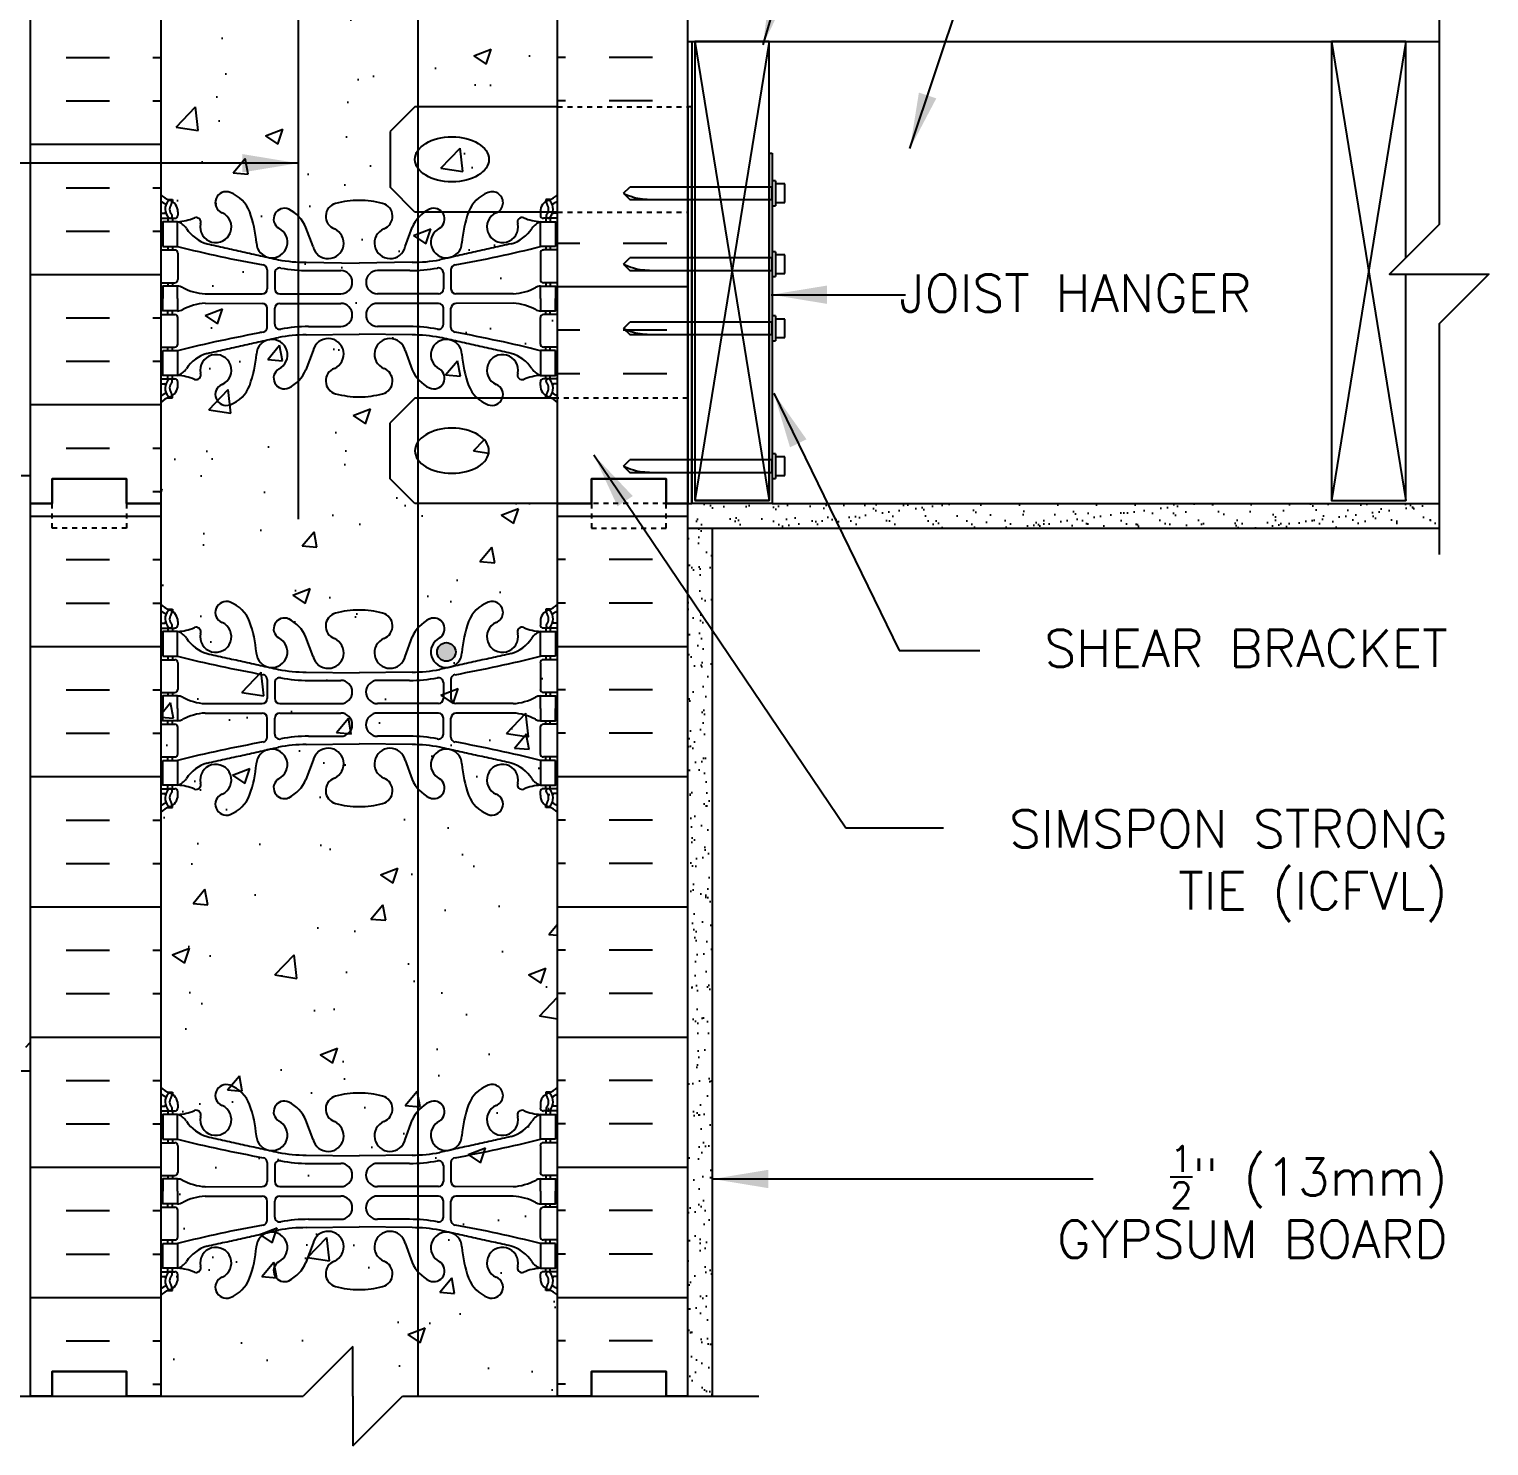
# Model space of a CAD drawing. Header units: inches. Extents: x 97.3 to 143.9, y -25.4 to 48.
# Drawn here: x 114.47 to 143.9, y 0.97 to 29.53 of the extents above; entities that cross this region are included whole.
import ezdxf
from ezdxf.enums import TextEntityAlignment as Align

# ---------------------------------------------------------------- set-up
doc = ezdxf.new("R2010")
doc.units = ezdxf.units.IN
doc.header["$LTSCALE"] = 0.5
doc.header["$MEASUREMENT"] = 0
doc.linetypes.add('DASHED2', pattern=[0.375, 0.25, -0.125])
doc.linetypes.add('HIDDEN2', pattern=[0.1875, 0.125, -0.0625])
for name, color, linetype in [('HATCH', 12, 'Continuous'), ('line25', 2, 'Continuous'), ('LINE3', 3, 'Continuous'), ('LINE50', 5, 'Continuous'), ('LINE9', 9, 'Continuous'), ('TEXT', 4, 'Continuous'), ('Web_Edge', 9, 'Continuous')]:
    doc.layers.add(name, color=color, linetype=linetype)
doc.styles.add('DIM', font='romans.shx', dxfattribs={"width": 0.7})
doc.styles.add('ROMANS', font='romans.shx', dxfattribs={"height": 1.125})
doc.dimstyles.new('ext_12', dxfattribs={"dimscale": 12, "dimtxt": 0.09375, "dimasz": 0.09375, "dimexe": 0.09375, "dimexo": 0.0625, "dimgap": 0.0625, "dimtad": 1, "dimdec": 1, "dimzin": 3, "dimdsep": 46, "dimlunit": 4, "dimtxsty": 'DIM', "dimcen": 0.09, "dimdle": 0.09375, "dimclrt": 4, "dimadec": 0, "dimazin": 0, "dimtfac": 1, "dimtdec": 1, "dimtmove": 2, "dimatfit": 3, "dimfxl": 0, "dimfrac": 2, "dimtolj": 1, "dimtzin": 0, "dimarcsym": 0})
pattern_1 = [(37.5, (70.44727, 0.71097), (-0.0157483, 0.481706), [0, -0.38, 0, -0.425, 0, -0.40625]), (7.5, (70.4473, 0.71097), (0.442444, 0.7055365), [0, -0.205, 0, -0.3425, 0, -0.13125]), (327.5, (70.13977, 0.71097), (0.7785355, 0.0014148), [0, -0.125, 0, -0.45, 0, -0.5875]), (317.5, (70.1398, 0.71097), (0.7515317, 0.219419), [0, -0.0625, 0, -0.295, 0, -0.3375])]

# ---------------------------------------------------------------- blocks, each defined once
blk = doc.blocks.new('8 web')
at = {"layer": 'Web_Edge'}
for p, q in [((-3.854, 6.868), (-3.764, 6.868)), ((-3.764, 6.868), (-3.764, 6.827)), ((3.854, 6.868), (3.764, 6.868)), ((3.764, 6.868), (3.764, 6.827)), ((-4, 6.589), (-3.922, 6.589)), ((-4, 6.489), (-3.716, 6.489)), ((-3.854, 6.489), (-3.854, 6.419)), ((-3.764, 6.489), (-3.764, 6.419)), ((-3.654, 6.619), (-3.654, 6.552)), ((3.654, 6.619), (3.654, 6.552)), ((4, 6.489), (3.716, 6.489)), ((3.764, 6.489), (3.764, 6.419)), ((3.854, 6.489), (3.854, 6.419)), ((4, 6.589), (3.922, 6.589)), ((-0.929, 5.917), (-1.071, 6.304)), ((0.929, 5.917), (1.071, 6.304)), ((-3.854, 5.919), (-3.854, 5.849)), ((-3.764, 5.919), (-3.764, 5.849)), ((3.764, 5.919), (3.764, 5.849)), ((3.854, 5.919), (3.854, 5.849)), ((-4, 5.849), (-3.716, 5.849)), ((-3.654, 5.787), (-3.654, 5.252)), ((-1.067, 5.601), (0, 5.586)), ((1.067, 5.601), (0, 5.586)), ((3.654, 5.787), (3.654, 5.252)), ((4, 5.849), (3.716, 5.849)), ((-1.852, 5.45), (-1.852, 5.065)), ((-1.699, 5.387), (-1.699, 5.065)), ((-1.019, 5.433), (-0.372, 5.433)), ((1.019, 5.433), (0.372, 5.433)), ((1.699, 5.387), (1.699, 5.065)), ((1.852, 5.45), (1.852, 5.065)), ((-4, 5.189), (-3.716, 5.189)), ((-3.854, 5.189), (-3.854, 5.119)), ((-3.764, 5.189), (-3.764, 5.119)), ((4, 5.189), (3.716, 5.189)), ((3.764, 5.189), (3.764, 5.119)), ((3.854, 5.189), (3.854, 5.119)), ((-3.106, 4.964), (-1.952, 4.965)), ((-3.106, 4.775), (-1.952, 4.774)), ((-1.599, 4.965), (-0.372, 4.965)), ((-1.599, 4.774), (-0.372, 4.774)), ((1.599, 4.965), (0.372, 4.965)), ((1.599, 4.774), (0.372, 4.774)), ((3.106, 4.964), (1.952, 4.965)), ((3.106, 4.775), (1.952, 4.774)), ((-4, 4.549), (-3.716, 4.549)), ((-3.854, 4.549), (-3.854, 4.619)), ((-3.764, 4.549), (-3.764, 4.619)), ((-3.654, 3.952), (-3.654, 4.487)), ((-1.852, 4.289), (-1.852, 4.674)), ((-1.699, 4.351), (-1.699, 4.674)), ((1.699, 4.351), (1.699, 4.674)), ((1.852, 4.289), (1.852, 4.674)), ((3.654, 3.952), (3.654, 4.487)), ((4, 4.549), (3.716, 4.549)), ((3.764, 4.549), (3.764, 4.619)), ((3.854, 4.549), (3.854, 4.619)), ((-1.067, 4.138), (0, 4.153)), ((-1.019, 4.305), (-0.372, 4.305)), ((1.067, 4.138), (0, 4.153)), ((1.019, 4.305), (0.372, 4.305)), ((-4, 3.889), (-3.716, 3.889)), ((-3.854, 3.819), (-3.854, 3.889)), ((-3.764, 3.819), (-3.764, 3.889)), ((4, 3.889), (3.716, 3.889)), ((3.764, 3.819), (3.764, 3.889)), ((3.854, 3.819), (3.854, 3.889)), ((-0.929, 3.822), (-1.071, 3.435)), ((0.929, 3.822), (1.071, 3.435)), ((-4, 3.249), (-3.716, 3.249)), ((-3.854, 3.249), (-3.854, 3.319)), ((-3.764, 3.249), (-3.764, 3.319)), ((4, 3.249), (3.716, 3.249)), ((3.764, 3.249), (3.764, 3.319)), ((3.854, 3.249), (3.854, 3.319)), ((-4, 3.149), (-3.922, 3.149)), ((-3.654, 3.119), (-3.654, 3.187)), ((3.654, 3.119), (3.654, 3.187)), ((4, 3.149), (3.922, 3.149)), ((-3.854, 2.871), (-3.764, 2.871)), ((-3.764, 2.871), (-3.764, 2.912)), ((3.764, 2.871), (3.764, 2.912)), ((3.854, 2.871), (3.764, 2.871)), ((-3.854, -2.871), (-3.764, -2.871)), ((-3.764, -2.871), (-3.764, -2.912)), ((3.854, -2.871), (3.764, -2.871)), ((3.764, -2.871), (3.764, -2.912)), ((-4, -3.149), (-3.922, -3.149)), ((-3.654, -3.119), (-3.654, -3.187)), ((3.654, -3.119), (3.654, -3.187)), ((4, -3.149), (3.922, -3.149)), ((-4, -3.249), (-3.716, -3.249)), ((-3.854, -3.249), (-3.854, -3.319)), ((-3.764, -3.249), (-3.764, -3.319)), ((-0.929, -3.822), (-1.071, -3.435)), ((0.929, -3.822), (1.071, -3.435)), ((4, -3.249), (3.716, -3.249)), ((3.764, -3.249), (3.764, -3.319)), ((3.854, -3.249), (3.854, -3.319)), ((-3.854, -3.819), (-3.854, -3.889)), ((-3.764, -3.819), (-3.764, -3.889)), ((3.764, -3.819), (3.764, -3.889)), ((3.854, -3.819), (3.854, -3.889)), ((-4, -3.889), (-3.716, -3.889)), ((-3.654, -3.952), (-3.654, -4.487)), ((3.654, -3.952), (3.654, -4.487)), ((4, -3.889), (3.716, -3.889)), ((-1.852, -4.289), (-1.852, -4.674)), ((-1.699, -4.351), (-1.699, -4.674)), ((-1.067, -4.138), (0, -4.153)), ((-1.019, -4.305), (-0.372, -4.305)), ((1.067, -4.138), (0, -4.153)), ((1.019, -4.305), (0.372, -4.305)), ((1.699, -4.351), (1.699, -4.674)), ((1.852, -4.289), (1.852, -4.674)), ((-4, -4.549), (-3.716, -4.549)), ((-3.854, -4.549), (-3.854, -4.619)), ((-3.764, -4.549), (-3.764, -4.619)), ((4, -4.549), (3.716, -4.549)), ((3.764, -4.549), (3.764, -4.619)), ((3.854, -4.549), (3.854, -4.619)), ((-3.106, -4.775), (-1.952, -4.774)), ((-3.106, -4.964), (-1.952, -4.965)), ((-1.599, -4.774), (-0.372, -4.774)), ((-1.599, -4.965), (-0.372, -4.965)), ((1.599, -4.774), (0.372, -4.774)), ((1.599, -4.965), (0.372, -4.965)), ((3.106, -4.775), (1.952, -4.774)), ((3.106, -4.964), (1.952, -4.965)), ((-4, -5.189), (-3.716, -5.189)), ((-3.854, -5.189), (-3.854, -5.119)), ((-3.764, -5.189), (-3.764, -5.119)), ((-3.654, -5.787), (-3.654, -5.252)), ((-1.852, -5.45), (-1.852, -5.065)), ((-1.699, -5.387), (-1.699, -5.065)), ((1.699, -5.387), (1.699, -5.065)), ((1.852, -5.45), (1.852, -5.065)), ((3.654, -5.787), (3.654, -5.252)), ((4, -5.189), (3.716, -5.189)), ((3.764, -5.189), (3.764, -5.119)), ((3.854, -5.189), (3.854, -5.119)), ((-1.067, -5.601), (0, -5.586)), ((-1.019, -5.433), (-0.372, -5.433)), ((1.067, -5.601), (0, -5.586)), ((1.019, -5.433), (0.372, -5.433)), ((-4, -5.849), (-3.716, -5.849)), ((-3.854, -5.919), (-3.854, -5.849)), ((-3.764, -5.919), (-3.764, -5.849)), ((4, -5.849), (3.716, -5.849)), ((3.764, -5.919), (3.764, -5.849)), ((3.854, -5.919), (3.854, -5.849)), ((-0.929, -5.917), (-1.071, -6.304)), ((0.929, -5.917), (1.071, -6.304)), ((-3.854, -6.489), (-3.854, -6.419)), ((-3.764, -6.489), (-3.764, -6.419)), ((3.764, -6.489), (3.764, -6.419)), ((3.854, -6.489), (3.854, -6.419)), ((-4, -6.489), (-3.716, -6.489)), ((-4, -6.589), (-3.922, -6.589)), ((-3.654, -6.619), (-3.654, -6.552)), ((3.654, -6.619), (3.654, -6.552)), ((4, -6.489), (3.716, -6.489)), ((4, -6.589), (3.922, -6.589)), ((-3.854, -6.868), (-3.764, -6.868)), ((-3.764, -6.868), (-3.764, -6.827)), ((3.764, -6.868), (3.764, -6.827)), ((3.854, -6.868), (3.764, -6.868))]:
    blk.add_line(p, q, dxfattribs=at)
for points in [[(-3.959, 5.919), (-3.659, 5.919), (-3.659, 6.419), (-3.959, 6.419)], [(3.959, 5.919), (3.659, 5.919), (3.659, 6.419), (3.959, 6.419)], [(-3.959, 3.819), (-3.659, 3.819), (-3.659, 3.319), (-3.959, 3.319)], [(3.959, 3.819), (3.659, 3.819), (3.659, 3.319), (3.959, 3.319)], [(-3.959, -3.819), (-3.659, -3.819), (-3.659, -3.319), (-3.959, -3.319)], [(3.959, -3.819), (3.659, -3.819), (3.659, -3.319), (3.959, -3.319)], [(-3.959, -5.919), (-3.659, -5.919), (-3.659, -6.419), (-3.959, -6.419)], [(3.959, -5.919), (3.659, -5.919), (3.659, -6.419), (3.959, -6.419)]]:
    blk.add_lwpolyline(points, close=True, dxfattribs=at)
for points in [[(-3.659, 4.869), (-3.659, 5.119), (-3.959, 5.119), (-3.959, 4.869)], [(3.659, 4.869), (3.659, 5.119), (3.959, 5.119), (3.959, 4.869)], [(-3.659, 4.869), (-3.659, 4.619), (-3.959, 4.619), (-3.959, 4.869)], [(3.659, 4.869), (3.659, 4.619), (3.959, 4.619), (3.959, 4.869)], [(-3.659, -4.869), (-3.659, -4.619), (-3.959, -4.619), (-3.959, -4.869)], [(3.659, -4.869), (3.659, -4.619), (3.959, -4.619), (3.959, -4.869)], [(-3.659, -4.869), (-3.659, -5.119), (-3.959, -5.119), (-3.959, -4.869)], [(3.659, -4.869), (3.659, -5.119), (3.959, -5.119), (3.959, -4.869)]]:
    blk.add_lwpolyline(points, dxfattribs=at)
for centre, radius, start, end in [((-3.654, 7.327), 0.5, 226.2109, 250.5288), ((-3.654, 7.327), 0.6, 234.7832, 245.0748), ((-3.66, 6.674), 0.25, 140.1145, 222.4609), ((-3.916, 6.764), 0.021, 343.464, 63.9957), ((-3.818, 6.805), 0.045, 321.448, 139.1879), ((-3.904, 6.619), 0.25, 0, 70.5288), ((-3.66, 6.674), 0.16, 140.0001, 222.4609), ((-2.681, 6.804), 0.22, 68.1963, 248.1963), ((-2.839, 6.375), 0.677, 21.1239, 69.3197), ((-0.406, 6.529), 0.268, 104.7892, 250.0338), ((-0.012, 5.096), 1.754, 89.6229, 105.2918), ((0.012, 5.096), 1.754, 74.7082, 90.3771), ((0.406, 6.529), 0.268, 289.9662, 75.2108), ((2.839, 6.375), 0.677, 110.6803, 158.8761), ((2.681, 6.804), 0.22, 291.8037, 111.8037), ((3.904, 6.619), 0.25, 109.4712, 180), ((3.818, 6.805), 0.045, 40.8121, 218.552), ((3.66, 6.674), 0.16, 317.5391, 39.9999), ((3.654, 7.327), 0.5, 289.4712, 313.7891), ((3.66, 6.674), 0.25, 317.5391, 39.8855), ((3.916, 6.764), 0.021, 116.0043, 196.536), ((3.654, 7.327), 0.6, 294.9252, 305.2168), ((-3.922, 6.609), 0.0196, 269.4032, 15.4901), ((-3.812, 6.536), 0.045, 222.4609, 42.4609), ((-3.716, 6.552), 0.0625, 270, 0), ((-3.714, 7.415), 0.997, 273.1538, 293.1467), ((-3.288, 6.408), 0.0968, 340.1551, 110.4331), ((-2.89, 6.313), 0.314, 168.5886, 66.1916), ((-4.43, 5.81), 2.365, 4.3895, 20.0015), ((-1.507, 6.473), 0.217, 65.5264, 238.537), ((-1.758, 6.003), 0.75, 23.6938, 62.9705), ((1.758, 6.003), 0.75, 117.0295, 156.3062), ((1.507, 6.473), 0.217, 301.463, 114.4736), ((4.43, 5.81), 2.365, 159.9985, 175.6105), ((2.89, 6.313), 0.314, 113.8084, 11.4114), ((3.288, 6.408), 0.0968, 69.5669, 199.8449), ((3.714, 7.415), 0.997, 246.8533, 266.8462), ((3.716, 6.552), 0.0625, 180, 270), ((3.812, 6.536), 0.045, 137.5391, 317.5391), ((3.922, 6.609), 0.0196, 164.5099, 270.5968), ((-3.781, 6.077), 0.364, 34.9775, 70.3387), ((-2.858, 6.688), 0.743, 212.7919, 253.8107), ((-1.759, 6.006), 0.314, 182.7357, 63.9348), ((-0.624, 5.99), 0.314, 193.4146, 66.1916), ((0.624, 5.99), 0.314, 113.8084, 346.5854), ((1.759, 6.006), 0.314, 116.0652, 357.2643), ((2.858, 6.688), 0.743, 286.1893, 327.2081), ((3.781, 6.077), 0.364, 109.6613, 145.0225), ((3.15, 33.34), 28.253, 256.0552, 259.6343), ((-3.15, 33.34), 28.253, 280.3657, 283.9448), ((-3.716, 5.787), 0.0625, 0, 90), ((-1.072, 8.585), 2.984, 259.2546, 270.0995), ((1.072, 8.585), 2.984, 269.9005, 280.7454), ((3.716, 5.787), 0.0625, 90, 180), ((-1.952, 5.45), 0.1, 360, 79.6343), ((-1.599, 5.387), 0.1, 79.2546, 180), ((-1.024, 8.417), 2.984, 259.2546, 270.0995), ((-0.372, 5.199), 0.234, 270, 90), ((0.372, 5.199), 0.234, 90, 270), ((1.024, 8.417), 2.984, 269.9005, 280.7454), ((1.599, 5.387), 0.1, 0, 100.7454), ((1.952, 5.45), 0.1, 100.3657, 180), ((-3.716, 5.252), 0.0625, 270, 0), ((-3.663, 4.901), 0.219, 60.4937, 88.92), ((-3.021, 6.121), 1.16, 242.5844, 265.8032), ((-1.952, 5.065), 0.1, 270.0388, 360), ((-1.599, 5.065), 0.1, 180, 270), ((1.599, 5.065), 0.1, 270, 0), ((1.952, 5.065), 0.1, 180, 269.9612), ((3.021, 6.121), 1.16, 274.1968, 297.4156), ((3.663, 4.901), 0.219, 91.08, 119.5063), ((3.716, 5.252), 0.0625, 180, 270), ((-3.021, 3.618), 1.16, 94.1968, 117.4156), ((-1.952, 4.674), 0.1, 0, 89.9612), ((-1.599, 4.674), 0.1, 90, 180), ((-0.372, 4.54), 0.234, 270, 90), ((0.372, 4.54), 0.234, 90, 270), ((1.599, 4.674), 0.1, 0, 90), ((1.952, 4.674), 0.1, 90.0388, 180), ((3.021, 3.618), 1.16, 62.5844, 85.8032), ((-3.716, 4.487), 0.0625, 0, 90), ((-3.663, 4.838), 0.219, 271.08, 299.5063), ((3.663, 4.838), 0.219, 240.4937, 268.92), ((3.716, 4.487), 0.0625, 90, 180), ((3.15, -23.601), 28.253, 100.3657, 103.9448), ((-1.952, 4.289), 0.1, 280.3657, 0), ((-1.599, 4.351), 0.1, 180, 280.7454), ((-1.072, 1.154), 2.984, 89.9005, 100.7454), ((-1.024, 1.322), 2.984, 89.9005, 100.7454), ((1.024, 1.322), 2.984, 79.2546, 90.0995), ((1.072, 1.154), 2.984, 79.2546, 90.0995), ((1.599, 4.351), 0.1, 259.2546, 0), ((1.952, 4.289), 0.1, 180, 259.6343), ((-3.15, -23.601), 28.253, 76.0552, 79.6343), ((-3.716, 3.952), 0.0625, 270, 0), ((-1.759, 3.733), 0.314, 296.0652, 177.2643), ((-0.624, 3.749), 0.314, 293.8084, 166.5854), ((0.624, 3.749), 0.314, 13.4146, 246.1916), ((1.759, 3.733), 0.314, 2.7357, 243.9348), ((3.716, 3.952), 0.0625, 180, 270), ((-2.858, 3.051), 0.743, 106.1893, 147.2081), ((-2.89, 3.426), 0.314, 293.8084, 191.4114), ((-4.43, 3.929), 2.365, 339.9985, 355.6105), ((4.43, 3.929), 2.365, 184.3895, 200.0015), ((2.89, 3.426), 0.314, 348.5886, 246.1916), ((2.858, 3.051), 0.743, 32.7919, 73.8107), ((-3.812, 3.203), 0.045, 317.5391, 137.5391), ((-3.716, 3.187), 0.0625, 360, 90), ((-3.781, 3.662), 0.364, 289.6613, 325.0225), ((-3.714, 2.324), 0.997, 66.8533, 86.8462), ((-3.288, 3.331), 0.0968, 249.5669, 19.8449), ((-1.507, 3.266), 0.217, 121.463, 294.4736), ((-1.758, 3.736), 0.75, 297.0295, 336.3062), ((-0.406, 3.21), 0.268, 109.9662, 255.2108), ((0.406, 3.21), 0.268, 284.7892, 70.0338), ((1.758, 3.736), 0.75, 203.6938, 242.9705), ((1.507, 3.266), 0.217, 245.5264, 58.537), ((3.288, 3.331), 0.0968, 160.1551, 290.4331), ((3.714, 2.324), 0.997, 93.1538, 113.1467), ((3.781, 3.662), 0.364, 214.9775, 250.3387), ((3.716, 3.187), 0.0625, 90, 180), ((3.812, 3.203), 0.045, 42.4609, 222.4609), ((-3.654, 2.412), 0.6, 114.9252, 125.2168), ((-3.922, 3.13), 0.0196, 344.5099, 90.5968), ((-3.66, 3.065), 0.25, 137.5391, 219.8855), ((-3.916, 2.975), 0.021, 296.0043, 16.536), ((-3.818, 2.934), 0.045, 220.8121, 38.552), ((-3.904, 3.119), 0.25, 289.4712, 360), ((-3.66, 3.065), 0.16, 137.5391, 219.9999), ((-2.681, 2.935), 0.22, 111.8037, 291.8037), ((-2.839, 3.364), 0.677, 290.6803, 338.8761), ((-0.012, 4.643), 1.754, 254.7082, 270.3771), ((0.012, 4.643), 1.754, 269.6229, 285.2918), ((2.839, 3.364), 0.677, 201.1239, 249.3197), ((2.681, 2.935), 0.22, 248.1963, 68.1963), ((3.904, 3.119), 0.25, 180, 250.5288), ((3.818, 2.934), 0.045, 141.448, 319.1879), ((3.66, 3.065), 0.16, 320.0001, 42.4609), ((3.66, 3.065), 0.25, 320.1145, 42.4609), ((3.916, 2.975), 0.021, 163.464, 243.9957), ((3.922, 3.13), 0.0196, 89.4032, 195.4901), ((3.654, 2.412), 0.6, 54.7832, 65.0748), ((-3.654, 2.412), 0.5, 109.4712, 133.7891), ((3.654, 2.412), 0.5, 46.2109, 70.5288), ((-3.654, -2.412), 0.5, 226.2109, 250.5288), ((-3.654, -2.412), 0.6, 234.7832, 245.0748), ((-3.66, -3.065), 0.25, 140.1145, 222.4609), ((-3.818, -2.934), 0.045, 321.448, 139.1879), ((-3.904, -3.119), 0.25, 0, 70.5288), ((-2.681, -2.935), 0.22, 68.1963, 248.1963), ((-2.839, -3.364), 0.677, 21.1239, 69.3197), ((-0.012, -4.643), 1.754, 89.6229, 105.2918), ((0.012, -4.643), 1.754, 74.7082, 90.3771), ((2.839, -3.364), 0.677, 110.6803, 158.8761), ((2.681, -2.935), 0.22, 291.8037, 111.8037), ((3.904, -3.119), 0.25, 109.4712, 180), ((3.818, -2.934), 0.045, 40.8121, 218.552), ((3.654, -2.412), 0.5, 289.4712, 313.7891), ((3.66, -3.065), 0.25, 317.5391, 39.8855), ((3.654, -2.412), 0.6, 294.9252, 305.2168), ((-3.922, -3.13), 0.0196, 269.4032, 15.4901), ((-3.916, -2.975), 0.021, 343.464, 63.9957), ((-3.812, -3.203), 0.045, 222.4609, 42.4609), ((-3.66, -3.065), 0.16, 140.0001, 222.4609), ((-3.716, -3.187), 0.0625, 270, 0), ((-3.288, -3.331), 0.0968, 340.1551, 110.4331), ((-2.89, -3.426), 0.314, 168.5886, 66.1916), ((-4.43, -3.929), 2.365, 4.3895, 20.0015), ((-1.507, -3.266), 0.217, 65.5264, 238.537), ((-1.758, -3.736), 0.75, 23.6938, 62.9705), ((-0.406, -3.21), 0.268, 104.7892, 250.0338), ((0.406, -3.21), 0.268, 289.9662, 75.2108), ((1.758, -3.736), 0.75, 117.0295, 156.3062), ((1.507, -3.266), 0.217, 301.463, 114.4736), ((4.43, -3.929), 2.365, 159.9985, 175.6105), ((2.89, -3.426), 0.314, 113.8084, 11.4114), ((3.288, -3.331), 0.0968, 69.5669, 199.8449), ((3.716, -3.187), 0.0625, 180, 270), ((3.812, -3.203), 0.045, 137.5391, 317.5391), ((3.66, -3.065), 0.16, 317.5391, 39.9999), ((3.916, -2.975), 0.021, 116.0043, 196.536), ((3.922, -3.13), 0.0196, 164.5099, 270.5968), ((-3.714, -2.324), 0.997, 273.1538, 293.1467), ((-3.781, -3.662), 0.364, 34.9775, 70.3387), ((-2.858, -3.051), 0.743, 212.7919, 253.8107), ((-1.759, -3.733), 0.314, 182.7357, 63.9348), ((-0.624, -3.749), 0.314, 193.4146, 66.1916), ((0.624, -3.749), 0.314, 113.8084, 346.5854), ((1.759, -3.733), 0.314, 116.0652, 357.2643), ((2.858, -3.051), 0.743, 286.1893, 327.2081), ((3.714, -2.324), 0.997, 246.8533, 266.8462), ((3.781, -3.662), 0.364, 109.6613, 145.0225), ((3.15, 23.601), 28.253, 256.0552, 259.6343), ((-3.15, 23.601), 28.253, 280.3657, 283.9448), ((-3.716, -3.952), 0.0625, 0, 90), ((-1.072, -1.154), 2.984, 259.2546, 270.0995), ((1.072, -1.154), 2.984, 269.9005, 280.7454), ((3.716, -3.952), 0.0625, 90, 180), ((-1.952, -4.289), 0.1, 360, 79.6343), ((-1.599, -4.351), 0.1, 79.2546, 180), ((-1.024, -1.322), 2.984, 259.2546, 270.0995), ((-0.372, -4.54), 0.234, 270, 90), ((0.372, -4.54), 0.234, 90, 270), ((1.024, -1.322), 2.984, 269.9005, 280.7454), ((1.599, -4.351), 0.1, 0, 100.7454), ((1.952, -4.289), 0.1, 100.3657, 180), ((-3.716, -4.487), 0.0625, 270, 0), ((-3.663, -4.838), 0.219, 60.4937, 88.92), ((-3.021, -3.618), 1.16, 242.5844, 265.8032), ((-1.952, -4.674), 0.1, 270.0388, 360), ((-1.599, -4.674), 0.1, 180, 270), ((1.599, -4.674), 0.1, 270, 0), ((1.952, -4.674), 0.1, 180, 269.9612), ((3.021, -3.618), 1.16, 274.1968, 297.4156), ((3.663, -4.838), 0.219, 91.08, 119.5063), ((3.716, -4.487), 0.0625, 180, 270), ((-3.021, -6.121), 1.16, 94.1968, 117.4156), ((-1.952, -5.065), 0.1, 0, 89.9612), ((-1.599, -5.065), 0.1, 90, 180), ((-0.372, -5.199), 0.234, 270, 90), ((0.372, -5.199), 0.234, 90, 270), ((1.599, -5.065), 0.1, 0, 90), ((1.952, -5.065), 0.1, 90.0388, 180), ((3.021, -6.121), 1.16, 62.5844, 85.8032), ((-3.716, -5.252), 0.0625, 0, 90), ((-3.663, -4.901), 0.219, 271.08, 299.5063), ((3.663, -4.901), 0.219, 240.4937, 268.92), ((3.716, -5.252), 0.0625, 90, 180), ((3.15, -33.34), 28.253, 100.3657, 103.9448), ((-1.952, -5.45), 0.1, 280.3657, 0), ((-1.599, -5.387), 0.1, 180, 280.7454), ((-1.024, -8.417), 2.984, 89.9005, 100.7454), ((1.024, -8.417), 2.984, 79.2546, 90.0995), ((1.599, -5.387), 0.1, 259.2546, 0), ((1.952, -5.45), 0.1, 180, 259.6343), ((-3.15, -33.34), 28.253, 76.0552, 79.6343), ((-3.716, -5.787), 0.0625, 270, 0), ((-1.759, -6.006), 0.314, 296.0652, 177.2643), ((-1.072, -8.585), 2.984, 89.9005, 100.7454), ((-0.624, -5.99), 0.314, 293.8084, 166.5854), ((0.624, -5.99), 0.314, 13.4146, 246.1916), ((1.072, -8.585), 2.984, 79.2546, 90.0995), ((1.759, -6.006), 0.314, 2.7357, 243.9348), ((3.716, -5.787), 0.0625, 180, 270), ((-2.858, -6.688), 0.743, 106.1893, 147.2081), ((-2.89, -6.313), 0.314, 293.8084, 191.4114), ((-4.43, -5.81), 2.365, 339.9985, 355.6105), ((4.43, -5.81), 2.365, 184.3895, 200.0015), ((2.89, -6.313), 0.314, 348.5886, 246.1916), ((2.858, -6.688), 0.743, 32.7919, 73.8107), ((-3.781, -6.077), 0.364, 289.6613, 325.0225), ((-3.714, -7.415), 0.997, 66.8533, 86.8462), ((-3.288, -6.408), 0.0968, 249.5669, 19.8449), ((-1.507, -6.473), 0.217, 121.463, 294.4736), ((-1.758, -6.003), 0.75, 297.0295, 336.3062), ((-0.406, -6.529), 0.268, 109.9662, 255.2108), ((0.406, -6.529), 0.268, 284.7892, 70.0338), ((1.758, -6.003), 0.75, 203.6938, 242.9705), ((1.507, -6.473), 0.217, 245.5264, 58.537), ((3.288, -6.408), 0.0968, 160.1551, 290.4331), ((3.714, -7.415), 0.997, 93.1538, 113.1467), ((3.781, -6.077), 0.364, 214.9775, 250.3387), ((-3.922, -6.609), 0.0196, 344.5099, 90.5968), ((-3.66, -6.674), 0.25, 137.5391, 219.8855), ((-3.916, -6.764), 0.021, 296.0043, 16.536), ((-3.812, -6.536), 0.045, 317.5391, 137.5391), ((-3.904, -6.619), 0.25, 289.4712, 360), ((-3.66, -6.674), 0.16, 137.5391, 219.9999), ((-3.716, -6.552), 0.0625, 360, 90), ((-2.681, -6.804), 0.22, 111.8037, 291.8037), ((-2.839, -6.375), 0.677, 290.6803, 338.8761), ((2.839, -6.375), 0.677, 201.1239, 249.3197), ((2.681, -6.804), 0.22, 248.1963, 68.1963), ((3.716, -6.552), 0.0625, 90, 180), ((3.904, -6.619), 0.25, 180, 250.5288), ((3.812, -6.536), 0.045, 42.4609, 222.4609), ((3.66, -6.674), 0.16, 320.0001, 42.4609), ((3.66, -6.674), 0.25, 320.1145, 42.4609), ((3.916, -6.764), 0.021, 163.464, 243.9957), ((3.922, -6.609), 0.0196, 89.4032, 195.4901), ((-3.654, -7.327), 0.6, 114.9252, 125.2168), ((-3.654, -7.327), 0.5, 109.4712, 133.7891), ((-3.818, -6.805), 0.045, 220.8121, 38.552), ((-0.012, -5.096), 1.754, 254.7082, 270.3771), ((0.012, -5.096), 1.754, 269.6229, 285.2918), ((3.818, -6.805), 0.045, 141.448, 319.1879), ((3.654, -7.327), 0.5, 46.2109, 70.5288), ((3.654, -7.327), 0.6, 54.7832, 65.0748)]:
    blk.add_arc(centre, radius, start, end, dxfattribs=at)
for points in [[(-3.066, 5.974), (-1.628, 5.654)], [(3.066, 5.974), (1.628, 5.654)], [(-3.066, 3.765), (-1.628, 4.085)], [(3.066, 3.765), (1.628, 4.085)], [(-3.066, -3.765), (-1.628, -4.085)], [(3.066, -3.765), (1.628, -4.085)], [(-3.066, -5.974), (-1.628, -5.654)], [(3.066, -5.974), (1.628, -5.654)]]:
    blk.add_open_spline(points, degree=1, dxfattribs=at)

msp = doc.modelspace()

# ---------------------------------------------------------------- hatches: boundary and pattern name
at = {"layer": 'HATCH'}
h = msp.add_hatch(dxfattribs=at)
h.set_pattern_fill('AR-CONC', color=256, scale=0.5, style=0)
h.paths.add_polyline_path([(125.123, 37.965), (125.123, 46.965), (121.998, 46.965), (120.998, 45.965), (120.998, 46.965), (120.998, 47.965), (119.998, 46.965), (117.123, 46.965), (117.123, 37.965), (117.123, 19.965), (117.123, 1.965), (119.998, 1.965), (120.998, 2.965), (120.998, 1.965), (120.998, 0.965), (121.998, 1.965), (125.123, 1.965), (125.123, 14.34), (125.123, 19.965), (122.248, 19.965), (121.748, 20.465), (121.748, 21.59), (122.248, 22.09), (125.123, 22.09), (125.123, 25.84), (122.248, 25.84), (121.748, 26.34), (121.748, 27.465), (122.248, 27.965), (125.123, 27.965)])
h = msp.add_hatch(dxfattribs=at)
h.set_pattern_fill('INSUL', color=256, scale=7, style=0)
h.set_pattern_definition([(0, (-2809.0383, -377.0444), (0, 2.625), []), (0, (-2809.0383, -376.1694), (0, 2.625), [0.875, -0.875]), (0, (-2809.0383, -375.2944), (0, 2.625), [0.875, -0.875])])
h.paths.add_polyline_path([(114.498, 19.965), (114.936, 19.965), (114.936, 20.465), (116.436, 20.465), (116.436, 19.965), (117.123, 19.965), (117.123, 37.965), (116.436, 37.965), (116.436, 38.465), (114.936, 38.465), (114.936, 37.965), (114.498, 37.965)])
h = msp.add_hatch(dxfattribs=at)
h.set_pattern_fill('INSUL', color=256, scale=7, style=0)
h.set_pattern_definition([(180, (3051.2849, -377.0444), (0, 2.625), []), (180, (3051.2849, -376.1694), (0, 2.625), [0.875, -0.875]), (180, (3051.2849, -375.2944), (0, 2.625), [0.875, -0.875])])
h.paths.add_polyline_path([(125.123, 27.965), (127.748, 27.965), (127.748, 37.965), (127.311, 37.965), (127.311, 38.465), (125.811, 38.465), (125.811, 37.965), (125.123, 37.965)])
h = msp.add_hatch(dxfattribs=at)
h.set_pattern_fill('AR-CONC', color=256, scale=0.5, style=0)
edge = h.paths.add_edge_path(flags=17)
edge.add_ellipse((122.994, 26.903), major_axis=(-0.746, 0), ratio=0.610344, start_angle=0, end_angle=360)
h = msp.add_hatch(dxfattribs=at)
h.set_pattern_fill('INSUL', color=256, scale=7, style=0)
h.set_pattern_definition([(0, (70.4473, 0.711), (0, 2.625), []), (0, (70.4473, 1.586), (0, 2.625), [0.875, -0.875]), (0, (70.4473, 2.461), (0, 2.625), [0.875, -0.875])])
h.paths.add_polyline_path([(127.748, 25.84), (125.123, 25.84), (125.123, 22.09), (127.748, 22.09)])
h = msp.add_hatch(dxfattribs=at)
h.set_pattern_fill('AR-CONC', color=256, scale=0.5, style=0)
edge = h.paths.add_edge_path(flags=17)
edge.add_ellipse((122.994, 21.028), major_axis=(-0.746, 0), ratio=0.610344, start_angle=0, end_angle=360, ccw=False)
h = msp.add_hatch(dxfattribs=at)
h.set_pattern_fill('INSUL', color=256, scale=7, style=0)
h.set_pattern_definition([(0, (-2809.0383, -395.0444), (0, 2.625), []), (0, (-2809.0383, -394.1694), (0, 2.625), [0.875, -0.875]), (0, (-2809.0383, -393.2944), (0, 2.625), [0.875, -0.875])])
h.paths.add_polyline_path([(114.498, 1.965), (114.936, 1.965), (114.936, 2.465), (116.436, 2.465), (116.436, 1.965), (117.123, 1.965), (117.123, 19.965), (116.436, 19.965), (116.436, 20.465), (114.936, 20.465), (114.936, 19.965), (114.498, 19.965)])
h = msp.add_hatch(dxfattribs=at)
h.set_pattern_fill('INSUL', color=256, scale=7, style=0)
h.set_pattern_definition([(180, (3051.2849, -395.0444), (0, 2.625), []), (180, (3051.2849, -394.1694), (0, 2.625), [0.875, -0.875]), (180, (3051.2849, -393.2944), (0, 2.625), [0.875, -0.875])])
h.paths.add_polyline_path([(127.748, 1.965), (127.311, 1.965), (127.311, 2.465), (125.811, 2.465), (125.811, 1.965), (125.123, 1.965), (125.123, 19.965), (125.811, 19.965), (125.811, 20.465), (127.311, 20.465), (127.311, 19.965), (127.748, 19.965)])
h = msp.add_hatch(dxfattribs=at)
h.set_pattern_fill('AR-SAND', color=256, scale=0.25, style=0)
h.set_pattern_definition(pattern_1)
h.paths.add_polyline_path([(142.899, 19.465), (142.899, 19.965), (129.453, 19.965), (127.828, 19.965), (127.748, 19.965), (127.748, 19.465)])
h = msp.add_hatch(dxfattribs=at)
h.set_pattern_fill('AR-SAND', color=256, scale=0.25, style=0)
h.set_pattern_definition(pattern_1)
h.paths.add_polyline_path([(128.248, 19.465), (127.748, 19.465), (127.748, 1.965), (128.248, 1.965)])
at = {"layer": 'LINE3'}
msp.add_hatch(color=256, dxfattribs=at).paths.add_polyline_path([(122.694, 16.971, 1), (123.069, 16.971, 1)])

# ---------------------------------------------------------------- linework, layer by layer
at = {"layer": 'HATCH'}
for p, q in [((127.891, 29.278), (129.391, 20.028)), ((129.391, 29.278), (127.891, 20.028)), ((140.728, 29.278), (142.228, 20.028)), ((142.228, 29.278), (140.728, 20.028))]:
    msp.add_line(p, q, dxfattribs=at)
at = {"layer": 'line25'}
for p, q in [((117.123, 37.965), (117.123, 19.965)), ((125.123, 14.34), (125.123, 37.965)), ((127.748, 29.278), (142.899, 29.278)), ((129.391, 27.028), (129.391, 20.028)), ((129.391, 20.028), (127.891, 20.028)), ((117.123, 19.965), (117.123, 1.965)), ((129.453, 19.965), (142.899, 19.965)), ((129.453, 19.965), (130.766, 19.965)), ((125.123, 1.965), (125.123, 14.34))]:
    msp.add_line(p, q, dxfattribs=at)
at = {"layer": 'line25', "color": 9}
for p, q in [((126.453, 26.219), (126.578, 26.344)), ((126.453, 26.219), (126.578, 26.094)), ((129.516, 26.469), (129.453, 26.469)), ((129.453, 26.469), (129.453, 25.969)), ((129.516, 26.469), (129.516, 25.969)), ((129.703, 26.407), (129.516, 26.407)), ((129.703, 26.032), (129.703, 26.407)), ((129.453, 25.969), (129.516, 25.969)), ((129.516, 26.032), (129.703, 26.032)), ((129.516, 25.04), (129.453, 25.04)), ((129.453, 25.04), (129.453, 24.54)), ((129.516, 25.04), (129.516, 24.54)), ((126.453, 24.79), (126.578, 24.915)), ((126.453, 24.79), (126.578, 24.665)), ((129.703, 24.978), (129.516, 24.978)), ((129.703, 24.603), (129.703, 24.978)), ((129.453, 24.54), (129.516, 24.54)), ((129.516, 24.603), (129.703, 24.603)), ((126.453, 23.496), (126.578, 23.621)), ((129.516, 23.746), (129.453, 23.746)), ((129.453, 23.746), (129.453, 23.246)), ((129.516, 23.746), (129.516, 23.246)), ((129.703, 23.684), (129.516, 23.684)), ((129.703, 23.309), (129.703, 23.684)), ((126.453, 23.496), (126.578, 23.371)), ((129.516, 23.309), (129.703, 23.309)), ((129.453, 23.246), (129.516, 23.246)), ((129.516, 20.967), (129.453, 20.967)), ((129.453, 20.967), (129.453, 20.467)), ((129.516, 20.967), (129.516, 20.467)), ((129.703, 20.905), (129.516, 20.905)), ((129.703, 20.53), (129.703, 20.905)), ((126.453, 20.717), (126.578, 20.842)), ((126.453, 20.717), (126.578, 20.592)), ((129.453, 20.467), (129.516, 20.467)), ((129.516, 20.53), (129.703, 20.53))]:
    msp.add_line(p, q, dxfattribs=at)
at = {"layer": 'line25'}
msp.add_lwpolyline([(127.891, 20.028), (129.391, 20.028), (129.391, 29.278), (127.891, 29.278)], close=True, dxfattribs=at)
for points in [[(142.228, 24.919), (142.228, 29.278), (140.728, 29.278), (140.728, 23.643)], [(140.728, 23.643), (140.728, 20.028), (142.228, 20.028), (142.228, 24.59)]]:
    msp.add_lwpolyline(points, dxfattribs=at)
at = {"layer": 'line25', "color": 9}
for points in [[(126.578, 26.094), (129.453, 26.094), (129.453, 26.344), (126.578, 26.344)], [(126.578, 24.665), (129.453, 24.665), (129.453, 24.915), (126.578, 24.915)], [(126.578, 23.371), (129.453, 23.371), (129.453, 23.621), (126.578, 23.621)], [(126.578, 20.592), (129.453, 20.592), (129.453, 20.842), (126.578, 20.842)]]:
    msp.add_lwpolyline(points, dxfattribs=at)
for points in [[(126.453, 26.219), (126.652, 26.142), (127.022, 26.094)], [(126.453, 24.79), (126.652, 24.713), (127.022, 24.665)], [(126.453, 23.496), (126.652, 23.419), (127.022, 23.371)], [(126.453, 20.717), (126.652, 20.64), (127.022, 20.592)]]:
    msp.add_spline(points, degree=3, dxfattribs=at)
at = {"layer": 'LINE3'}
for p, q in [((119.893, 46.965), (119.893, 19.646)), ((122.309, 36.48), (122.309, 27.965)), ((122.309, 27.965), (122.309, 25.84)), ((122.309, 25.84), (122.309, 1.965))]:
    msp.add_line(p, q, dxfattribs=at)
msp.add_circle((122.882, 16.971), 0.188, dxfattribs=at)
at = {"layer": 'LINE50'}
for p, q in [((114.498, 19.965), (114.498, 37.965)), ((127.748, 19.965), (127.748, 37.965)), ((114.498, 1.965), (114.498, 19.965)), ((127.748, 1.965), (127.748, 19.965))]:
    msp.add_line(p, q, dxfattribs=at)
for points in [[(117.123, 19.965), (116.436, 19.965), (116.436, 20.465), (114.936, 20.465), (114.936, 19.965), (114.498, 19.965)], [(114.498, 19.965), (114.936, 19.965), (114.936, 20.465), (116.436, 20.465), (116.436, 19.965), (117.123, 19.965)], [(125.123, 19.965), (125.811, 19.965), (125.811, 20.465), (127.311, 20.465), (127.311, 19.965), (127.748, 19.965)], [(127.748, 19.965), (127.311, 19.965), (127.311, 20.465), (125.811, 20.465), (125.811, 19.965), (125.123, 19.965)], [(117.123, 1.965), (116.436, 1.965), (116.436, 2.465), (114.936, 2.465), (114.936, 1.965), (114.498, 1.965)], [(114.498, 1.965), (114.936, 1.965), (114.936, 2.465), (116.436, 2.465), (116.436, 1.965), (117.123, 1.965)], [(125.123, 1.965), (125.811, 1.965), (125.811, 2.465), (127.311, 2.465), (127.311, 1.965), (127.748, 1.965)], [(127.748, 1.965), (127.311, 1.965), (127.311, 2.465), (125.811, 2.465), (125.811, 1.965), (125.123, 1.965)]]:
    msp.add_lwpolyline(points, dxfattribs=at)
at = {"layer": 'LINE9'}
for p, q in [((127.828, 29.278), (127.828, 19.965)), ((122.248, 27.965), (121.748, 27.465)), ((125.123, 27.965), (122.248, 27.965)), ((129.391, 27.028), (129.453, 27.028)), ((129.453, 27.028), (129.453, 19.965)), ((122.248, 25.84), (121.748, 26.34)), ((125.123, 25.84), (122.248, 25.84)), ((122.248, 22.09), (121.748, 21.59)), ((125.123, 22.09), (122.248, 22.09)), ((114.498, 20.524), (114.311, 20.524)), ((122.248, 19.965), (121.748, 20.465)), ((125.123, 19.965), (122.248, 19.965)), ((129.453, 19.965), (127.828, 19.965)), ((127.748, 19.465), (142.899, 19.465)), ((128.248, 1.965), (128.248, 19.465)), ((114.311, 8.524), (114.498, 8.524)), ((120.998, 2.965), (119.998, 1.965)), ((120.998, 1.965), (120.998, 2.965)), ((112.535, 1.965), (119.998, 1.965)), ((120.998, 0.965), (121.998, 1.965)), ((120.998, 1.965), (120.998, 0.965)), ((121.998, 1.965), (129.183, 1.965))]:
    msp.add_line(p, q, dxfattribs=at)
at = {"layer": 'LINE9', "linetype": 'HIDDEN2'}
for p, q in [((125.123, 27.965), (127.748, 27.965)), ((125.123, 25.84), (127.748, 25.84)), ((127.748, 22.09), (125.123, 22.09)), ((127.748, 19.965), (125.123, 19.965))]:
    msp.add_line(p, q, dxfattribs=at)
at = {"layer": 'LINE9', "linetype": 'DASHED2'}
msp.add_line((114.405, 9.006), (114.498, 9.1), dxfattribs=at)
at = {"layer": 'LINE9'}
for points in [[(142.899, 30.715), (142.899, 28.348)], [(142.899, 29.278), (142.899, 25.59), (141.899, 24.59), (143.899, 24.59), (142.899, 23.59), (142.899, 18.936)], [(121.748, 27.465), (121.748, 26.34)], [(121.748, 20.465), (121.748, 21.59)]]:
    msp.add_lwpolyline(points, dxfattribs=at)
msp.add_lwpolyline([(127.748, 19.965), (127.828, 19.965), (127.828, 27.965), (127.748, 27.965)], close=True, dxfattribs=at)
at = {"layer": 'LINE9', "linetype": 'DASHED2', "ltscale": 0.15}
for points in [[(116.436, 19.965), (116.436, 19.965), (116.436, 19.465), (114.936, 19.465), (114.936, 19.965), (114.936, 19.965)], [(125.811, 19.965), (125.811, 19.965), (125.811, 19.465), (127.311, 19.465), (127.311, 19.965), (127.311, 19.965)]]:
    msp.add_lwpolyline(points, dxfattribs=at)
at = {"layer": 'LINE9'}
msp.add_ellipse((122.994, 26.903), major_axis=(-0.746, 0), ratio=0.610344, dxfattribs=at)
at = {"layer": 'LINE9', "extrusion": (0, 0, -1)}
msp.add_ellipse((122.994, 21.028), major_axis=(-0.746, 0), ratio=0.610344, dxfattribs=at)
at = {"layer": 'Web_Edge', "color": 8}
for p, q in [((117.269, 26.095), (117.359, 26.095)), ((117.359, 26.095), (117.359, 26.053)), ((124.977, 26.095), (124.887, 26.095)), ((124.887, 26.095), (124.887, 26.053)), ((117.123, 25.816), (117.201, 25.816)), ((117.123, 25.716), (117.407, 25.716)), ((117.269, 25.716), (117.269, 25.646)), ((117.359, 25.716), (117.359, 25.646)), ((117.469, 25.846), (117.469, 25.778)), ((124.777, 25.846), (124.777, 25.778)), ((125.123, 25.716), (124.84, 25.716)), ((124.887, 25.716), (124.887, 25.646)), ((124.977, 25.716), (124.977, 25.646)), ((125.123, 25.816), (125.045, 25.816)), ((120.194, 25.144), (120.052, 25.53)), ((122.052, 25.144), (122.195, 25.53)), ((117.123, 25.076), (117.407, 25.076)), ((117.269, 25.146), (117.269, 25.076)), ((117.359, 25.146), (117.359, 25.076)), ((125.123, 25.076), (124.84, 25.076)), ((124.887, 25.146), (124.887, 25.076)), ((124.977, 25.146), (124.977, 25.076)), ((117.469, 25.013), (117.469, 24.478)), ((120.057, 24.828), (121.123, 24.812)), ((122.19, 24.828), (121.123, 24.812)), ((124.777, 25.013), (124.777, 24.478)), ((119.271, 24.676), (119.271, 24.291)), ((119.424, 24.614), (119.424, 24.291)), ((120.104, 24.66), (120.751, 24.66)), ((122.143, 24.66), (121.496, 24.66)), ((122.823, 24.614), (122.823, 24.291)), ((122.975, 24.676), (122.975, 24.291)), ((117.123, 24.416), (117.407, 24.416)), ((117.269, 24.416), (117.269, 24.346)), ((117.359, 24.416), (117.359, 24.346)), ((118.017, 24.19), (119.171, 24.191)), ((119.524, 24.191), (120.751, 24.191)), ((122.723, 24.191), (121.496, 24.191)), ((124.23, 24.19), (123.075, 24.191)), ((125.123, 24.416), (124.84, 24.416)), ((124.887, 24.416), (124.887, 24.346)), ((124.977, 24.416), (124.977, 24.346)), ((117.269, 23.776), (117.269, 23.846)), ((117.359, 23.776), (117.359, 23.846)), ((118.017, 24.001), (119.171, 24)), ((119.271, 23.516), (119.271, 23.9)), ((119.424, 23.578), (119.424, 23.9)), ((119.524, 24), (120.751, 24)), ((122.723, 24), (121.496, 24)), ((122.823, 23.578), (122.823, 23.9)), ((122.975, 23.516), (122.975, 23.9)), ((124.23, 24.001), (123.075, 24)), ((124.887, 23.776), (124.887, 23.846)), ((124.977, 23.776), (124.977, 23.846)), ((117.123, 23.776), (117.407, 23.776)), ((117.469, 23.178), (117.469, 23.713)), ((124.777, 23.178), (124.777, 23.713)), ((125.123, 23.776), (124.84, 23.776)), ((120.057, 23.364), (121.123, 23.38)), ((120.104, 23.532), (120.751, 23.532)), ((122.19, 23.364), (121.123, 23.38)), ((122.143, 23.532), (121.496, 23.532)), ((117.123, 23.116), (117.407, 23.116)), ((117.269, 23.046), (117.269, 23.116)), ((117.359, 23.046), (117.359, 23.116)), ((120.194, 23.048), (120.052, 22.661)), ((122.052, 23.048), (122.195, 22.661)), ((125.123, 23.116), (124.84, 23.116)), ((124.887, 23.046), (124.887, 23.116)), ((124.977, 23.046), (124.977, 23.116)), ((117.123, 22.476), (117.407, 22.476)), ((117.123, 22.376), (117.201, 22.376)), ((117.269, 22.476), (117.269, 22.546)), ((117.359, 22.476), (117.359, 22.546)), ((117.469, 22.346), (117.469, 22.413)), ((124.777, 22.346), (124.777, 22.413)), ((125.123, 22.476), (124.84, 22.476)), ((124.887, 22.476), (124.887, 22.546)), ((124.977, 22.476), (124.977, 22.546)), ((125.123, 22.376), (125.045, 22.376)), ((117.269, 22.097), (117.359, 22.097)), ((117.359, 22.097), (117.359, 22.139)), ((124.887, 22.097), (124.887, 22.139)), ((124.977, 22.097), (124.887, 22.097))]:
    msp.add_line(p, q, dxfattribs=at)
for points in [[(117.164, 25.146), (117.464, 25.146), (117.464, 25.646), (117.164, 25.646)], [(125.082, 25.146), (124.782, 25.146), (124.782, 25.646), (125.082, 25.646)], [(117.164, 23.046), (117.464, 23.046), (117.464, 22.546), (117.164, 22.546)], [(125.082, 23.046), (124.782, 23.046), (124.782, 22.546), (125.082, 22.546)]]:
    msp.add_lwpolyline(points, close=True, dxfattribs=at)
for points in [[(117.464, 24.096), (117.464, 24.346), (117.164, 24.346), (117.164, 24.096)], [(124.782, 24.096), (124.782, 24.346), (125.082, 24.346), (125.082, 24.096)], [(117.464, 24.096), (117.464, 23.846), (117.164, 23.846), (117.164, 24.096)], [(124.782, 24.096), (124.782, 23.846), (125.082, 23.846), (125.082, 24.096)]]:
    msp.add_lwpolyline(points, dxfattribs=at)
for centre, radius, start, end in [((117.469, 26.553), 0.5, 226.2109, 250.5288), ((118.442, 26.03), 0.22, 68.1963, 248.1963), ((118.285, 25.601), 0.677, 21.1239, 69.3197), ((123.962, 25.601), 0.677, 110.6803, 158.8761), ((123.805, 26.03), 0.22, 291.8037, 111.8037), ((124.777, 26.553), 0.5, 289.4712, 313.7891), ((117.469, 26.553), 0.6, 234.7832, 245.0748), ((117.463, 25.9), 0.25, 140.1145, 222.4609), ((117.207, 25.99), 0.021, 343.464, 63.9957), ((117.305, 26.031), 0.045, 321.448, 139.1879), ((117.219, 25.846), 0.25, 0, 70.5288), ((117.463, 25.9), 0.16, 140.0001, 222.4609), ((119.616, 25.699), 0.217, 65.5264, 238.537), ((119.365, 25.229), 0.75, 23.6938, 62.9705), ((120.718, 25.755), 0.268, 104.7892, 250.0338), ((121.112, 24.322), 1.754, 89.6229, 105.2918), ((121.135, 24.322), 1.754, 74.7082, 90.3771), ((121.529, 25.755), 0.268, 289.9662, 75.2108), ((122.881, 25.229), 0.75, 117.0295, 156.3062), ((122.631, 25.699), 0.217, 301.463, 114.4736), ((125.027, 25.846), 0.25, 109.4712, 180), ((124.941, 26.031), 0.045, 40.8121, 218.552), ((124.784, 25.9), 0.16, 317.5391, 39.9999), ((124.784, 25.9), 0.25, 317.5391, 39.8855), ((125.039, 25.99), 0.021, 116.0043, 196.536), ((124.777, 26.553), 0.6, 294.9252, 305.2168), ((117.201, 25.835), 0.0196, 269.4032, 15.4901), ((117.312, 25.762), 0.045, 222.4609, 42.4609), ((117.407, 25.778), 0.0625, 270, 0), ((117.409, 26.641), 0.997, 273.1538, 293.1467), ((117.342, 25.303), 0.364, 34.9775, 70.3387), ((117.835, 25.634), 0.0968, 340.1551, 110.4331), ((118.234, 25.539), 0.314, 168.5886, 66.1916), ((116.694, 25.036), 2.365, 4.3895, 20.0015), ((125.553, 25.036), 2.365, 159.9985, 175.6105), ((124.013, 25.539), 0.314, 113.8084, 11.4114), ((124.411, 25.634), 0.0968, 69.5669, 199.8449), ((124.837, 26.641), 0.997, 246.8533, 266.8462), ((124.905, 25.303), 0.364, 109.6613, 145.0225), ((124.84, 25.778), 0.0625, 180, 270), ((124.935, 25.762), 0.045, 137.5391, 317.5391), ((125.045, 25.835), 0.0196, 164.5099, 270.5968), ((118.265, 25.914), 0.743, 212.7919, 253.8107), ((119.365, 25.232), 0.314, 182.7357, 63.9348), ((120.499, 25.216), 0.314, 193.4146, 66.1916), ((121.747, 25.216), 0.314, 113.8084, 346.5854), ((122.882, 25.232), 0.314, 116.0652, 357.2643), ((123.982, 25.914), 0.743, 286.1893, 327.2081), ((117.407, 25.013), 0.0625, 0, 90), ((124.273, 52.566), 28.253, 256.0552, 259.6343), ((117.974, 52.566), 28.253, 280.3657, 283.9448), ((124.84, 25.013), 0.0625, 90, 180), ((119.171, 24.676), 0.1, 360, 79.6343), ((120.051, 27.811), 2.984, 259.2546, 270.0995), ((122.195, 27.811), 2.984, 269.9005, 280.7454), ((123.075, 24.676), 0.1, 100.3657, 180), ((117.407, 24.478), 0.0625, 270, 0), ((119.524, 24.614), 0.1, 79.2546, 180), ((120.099, 27.644), 2.984, 259.2546, 270.0995), ((120.751, 24.425), 0.234, 270, 90), ((121.496, 24.425), 0.234, 90, 270), ((122.148, 27.644), 2.984, 269.9005, 280.7454), ((122.723, 24.614), 0.1, 0, 100.7454), ((124.84, 24.478), 0.0625, 180, 270), ((117.46, 24.127), 0.219, 60.4937, 88.92), ((118.102, 25.347), 1.16, 242.5844, 265.8032), ((119.171, 24.291), 0.1, 270.0388, 360), ((119.524, 24.291), 0.1, 180, 270), ((122.723, 24.291), 0.1, 270, 0), ((123.075, 24.291), 0.1, 180, 269.9612), ((124.145, 25.347), 1.16, 274.1968, 297.4156), ((124.786, 24.127), 0.219, 91.08, 119.5063), ((117.46, 24.064), 0.219, 271.08, 299.5063), ((118.102, 22.845), 1.16, 94.1968, 117.4156), ((119.171, 23.9), 0.1, 0, 89.9612), ((119.524, 23.9), 0.1, 90, 180), ((120.751, 23.766), 0.234, 270, 90), ((121.496, 23.766), 0.234, 90, 270), ((122.723, 23.9), 0.1, 0, 90), ((123.075, 23.9), 0.1, 90.0388, 180), ((124.145, 22.845), 1.16, 62.5844, 85.8032), ((124.786, 24.064), 0.219, 240.4937, 268.92), ((117.407, 23.713), 0.0625, 0, 90), ((119.524, 23.578), 0.1, 180, 280.7454), ((122.723, 23.578), 0.1, 259.2546, 0), ((124.84, 23.713), 0.0625, 90, 180), ((124.273, -4.375), 28.253, 100.3657, 103.9448), ((119.365, 22.959), 0.314, 296.0652, 177.2643), ((119.171, 23.516), 0.1, 280.3657, 0), ((120.051, 20.38), 2.984, 89.9005, 100.7454), ((120.099, 20.548), 2.984, 89.9005, 100.7454), ((120.499, 22.975), 0.314, 293.8084, 166.5854), ((121.747, 22.975), 0.314, 13.4146, 246.1916), ((122.148, 20.548), 2.984, 79.2546, 90.0995), ((122.195, 20.38), 2.984, 79.2546, 90.0995), ((122.882, 22.959), 0.314, 2.7357, 243.9348), ((123.075, 23.516), 0.1, 180, 259.6343), ((117.974, -4.375), 28.253, 76.0552, 79.6343), ((117.407, 23.178), 0.0625, 270, 0), ((118.265, 22.277), 0.743, 106.1893, 147.2081), ((118.234, 22.652), 0.314, 293.8084, 191.4114), ((116.694, 23.155), 2.365, 339.9985, 355.6105), ((125.553, 23.155), 2.365, 184.3895, 200.0015), ((124.013, 22.652), 0.314, 348.5886, 246.1916), ((123.982, 22.277), 0.743, 32.7919, 73.8107), ((124.84, 23.178), 0.0625, 180, 270), ((117.342, 22.888), 0.364, 289.6613, 325.0225), ((119.616, 22.492), 0.217, 121.463, 294.4736), ((119.365, 22.962), 0.75, 297.0295, 336.3062), ((120.718, 22.436), 0.268, 109.9662, 255.2108), ((121.529, 22.436), 0.268, 284.7892, 70.0338), ((122.881, 22.962), 0.75, 203.6938, 242.9705), ((122.631, 22.492), 0.217, 245.5264, 58.537), ((124.905, 22.888), 0.364, 214.9775, 250.3387), ((117.201, 22.356), 0.0196, 344.5099, 90.5968), ((117.463, 22.291), 0.25, 137.5391, 219.8855), ((117.312, 22.43), 0.045, 317.5391, 137.5391), ((117.463, 22.291), 0.16, 137.5391, 219.9999), ((117.407, 22.413), 0.0625, 360, 90), ((117.409, 21.55), 0.997, 66.8533, 86.8462), ((117.835, 22.558), 0.0968, 249.5669, 19.8449), ((118.442, 22.161), 0.22, 111.8037, 291.8037), ((123.805, 22.161), 0.22, 248.1963, 68.1963), ((124.411, 22.558), 0.0968, 160.1551, 290.4331), ((124.837, 21.55), 0.997, 93.1538, 113.1467), ((124.84, 22.413), 0.0625, 90, 180), ((124.935, 22.43), 0.045, 42.4609, 222.4609), ((124.784, 22.291), 0.16, 320.0001, 42.4609), ((124.784, 22.291), 0.25, 320.1145, 42.4609), ((125.045, 22.356), 0.0196, 89.4032, 195.4901), ((117.469, 21.639), 0.6, 114.9252, 125.2168), ((117.469, 21.639), 0.5, 109.4712, 133.7891), ((117.207, 22.202), 0.021, 296.0043, 16.536), ((117.305, 22.16), 0.045, 220.8121, 38.552), ((117.219, 22.346), 0.25, 289.4712, 360), ((118.285, 22.59), 0.677, 290.6803, 338.8761), ((121.112, 23.869), 1.754, 254.7082, 270.3771), ((121.135, 23.869), 1.754, 269.6229, 285.2918), ((123.962, 22.59), 0.677, 201.1239, 249.3197), ((125.027, 22.346), 0.25, 180, 250.5288), ((124.941, 22.16), 0.045, 141.448, 319.1879), ((124.777, 21.639), 0.5, 46.2109, 70.5288), ((125.039, 22.202), 0.021, 163.464, 243.9957), ((124.777, 21.639), 0.6, 54.7832, 65.0748)]:
    msp.add_arc(centre, radius, start, end, dxfattribs=at)
for points in [[(118.058, 25.2), (119.495, 24.88)], [(124.189, 25.2), (122.751, 24.88)], [(118.058, 22.991), (119.495, 23.312)], [(124.189, 22.991), (122.751, 23.312)]]:
    msp.add_open_spline(points, degree=1, dxfattribs=at)

# ---------------------------------------------------------------- block references
at = {"layer": 'line25'}
msp.add_blockref('8 web', (121.123, 10.965), dxfattribs=at)

# ---------------------------------------------------------------- texts
at = {"layer": 'TEXT', "style": 'ROMANS'}
msp.add_text(' JOIST HANGER', height=0.75, dxfattribs=at).set_placement((131.497, 24.205), align=Align.MIDDLE_LEFT)
at = {"layer": 'TEXT', "char_height": 0.75, "attachment_point": 6, "style": 'ROMANS'}
for s, insert, width in [('SHEAR BRACKET', (143.069, 17.043), 11.43486), ('SIMSPON STRONG TIE (ICFVL)', (143.069, 12.656), 10.60311), ('\\A1;{\\H0.7x;\\S1/2;}" (13mm) GYPSUM BOARD', (143.069, 5.886), 9.86679)]:
    msp.add_mtext(s, dxfattribs=dict(at, insert=insert, width=width))

# ---------------------------------------------------------------- leaders
at = {"layer": 'TEXT'}
for points, override in [([(129.266, 29.215), (132.211, 39.095), (136.628, 39.095)], {"dimtad": 0}), ([(132.229, 27.124), (133.749, 31.686), (135.147, 31.686)], {"dimtad": 0}), ([(119.893, 26.825), (109.985, 26.825)], {"dimtad": 0}), ([(129.432, 24.174), (132.142, 24.174)], {"dimgap": 0.0625, "dimtad": 0}), ([(129.485, 22.189), (132.008, 17), (133.636, 17)], {"dimgap": 0.0625, "dimtad": 0}), ([(125.856, 20.943), (130.939, 13.427), (132.908, 13.427)], {"dimgap": 0.0625, "dimtad": 0}), ([(128.248, 6.345), (135.923, 6.345)], {"dimgap": 0.0625, "dimtad": 0})]:
    msp.add_leader(points, dimstyle='ext_12', override=override, dxfattribs=at)

doc.saveas('drawing.dxf')
